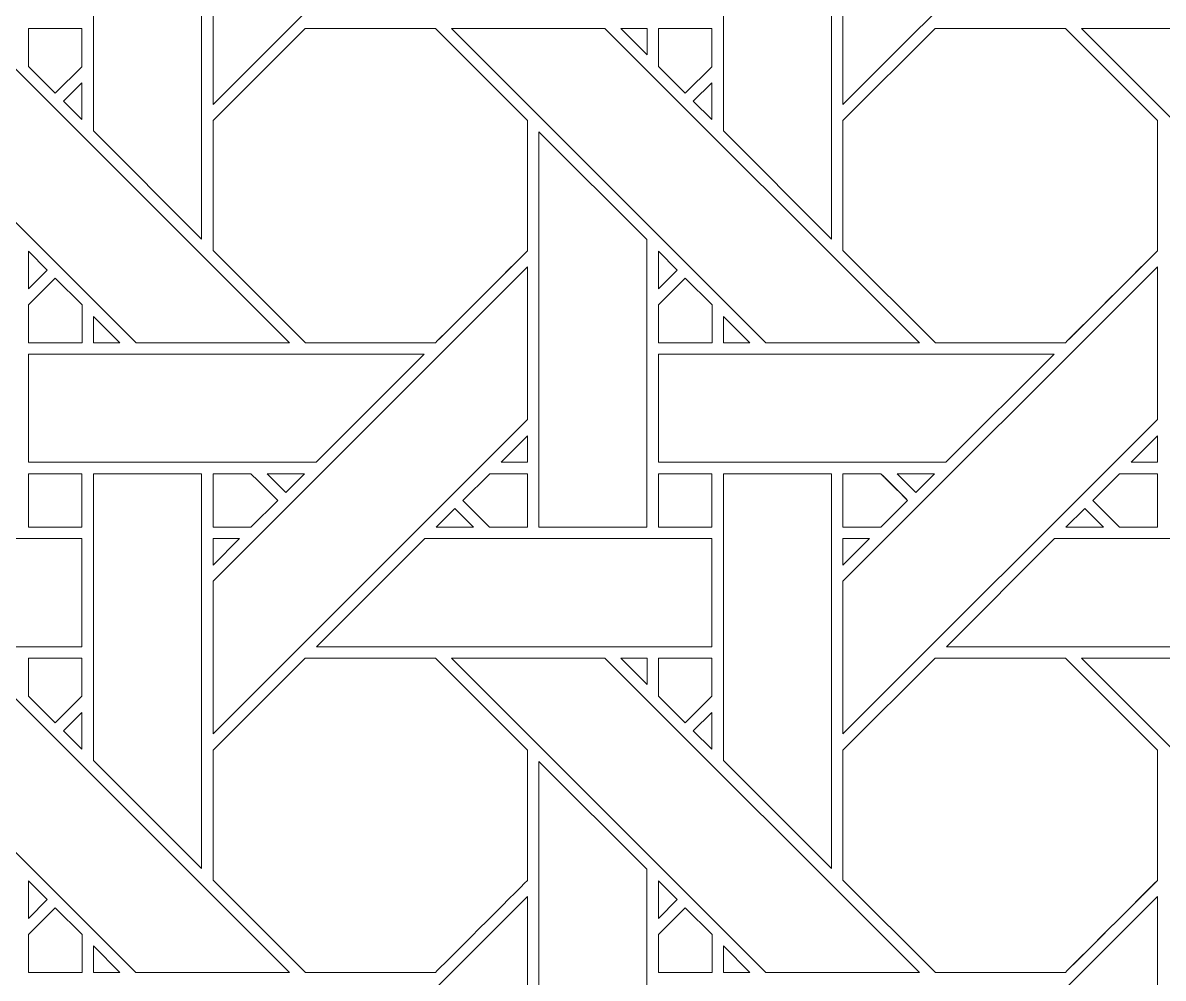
# Model space of a CAD drawing. Header units: inches. Extents: x 4.9 to 19.9, y 1.6 to 16.6.
# Drawn here: x 11.385 to 13.103, y 5.529 to 6.968 of the extents above; entities that cross this region are included whole.
import ezdxf

# ---------------------------------------------------------------- set-up
doc = ezdxf.new("R2010")
doc.units = ezdxf.units.IN
doc.header["$MEASUREMENT"] = 0
doc.layers.add('Design', color=7, linetype='Continuous', lineweight=0)

msp = doc.modelspace()

# ---------------------------------------------------------------- linework, layer by layer
at = {"layer": 'Design'}
for points, knots in [([(12.3829, 16.5948), (8.2407, 16.5948), (4.8829, 13.2369), (4.8829, 9.0948), (4.8829, 4.9526), (8.2407, 1.5948), (12.3829, 1.5948), (16.525, 1.5948), (19.8829, 4.9526), (19.8829, 9.0948), (19.8829, 13.2369), (16.525, 16.5948), (12.3829, 16.5948)], [0, 0, 0, 0, 1, 1, 1, 2, 2, 2, 3, 3, 3, 4, 4, 4, 4]), ([(12.3829, 15.6543), (8.7601, 15.6543), (5.8233, 12.7175), (5.8233, 9.0948), (5.8233, 5.472), (8.7601, 2.5353), (12.3829, 2.5353), (16.0056, 2.5353), (18.9424, 5.472), (18.9424, 9.0948), (18.9424, 12.7175), (16.0056, 15.6543), (12.3829, 15.6543)], [0, 0, 0, 0, 1, 1, 1, 2, 2, 2, 3, 3, 3, 4, 4, 4, 4]), ([(11.6717, 7.0756), (11.6717, 7.0756), (12.1453, 7.5492), (12.1453, 7.5492), (12.1453, 7.5492), (12.1453, 7.3192), (12.1453, 7.3192), (12.1453, 7.3192), (11.6717, 6.8455), (11.6717, 6.8455), (11.6717, 6.8455), (11.6717, 7.0756), (11.6717, 7.0756)], [0, 0, 0, 0, 1, 1, 1, 2, 2, 2, 3, 3, 3, 4, 4, 4, 4]), ([(12.6204, 7.0756), (12.6204, 7.0756), (13.0941, 7.5492), (13.0941, 7.5492), (13.0941, 7.5492), (13.0941, 7.3192), (13.0941, 7.3192), (13.0941, 7.3192), (12.6204, 6.8455), (12.6204, 6.8455), (12.6204, 6.8455), (12.6204, 7.0756), (12.6204, 7.0756)], [0, 0, 0, 0, 1, 1, 1, 2, 2, 2, 3, 3, 3, 4, 4, 4, 4]), ([(11.6545, 7.2377), (11.6545, 7.2377), (11.6545, 6.6426), (11.6545, 6.6426), (11.6545, 6.6426), (11.4916, 6.8055), (11.4916, 6.8055), (11.4916, 6.8055), (11.4916, 7.2377), (11.4916, 7.2377), (11.4916, 7.2377), (11.6545, 7.2377), (11.6545, 7.2377)], [0, 0, 0, 0, 1, 1, 1, 2, 2, 2, 3, 3, 3, 4, 4, 4, 4]), ([(12.6032, 7.2377), (12.6032, 7.2377), (12.6032, 6.6426), (12.6032, 6.6426), (12.6032, 6.6426), (12.4403, 6.8055), (12.4403, 6.8055), (12.4403, 6.8055), (12.4403, 7.2377), (12.4403, 7.2377), (12.4403, 7.2377), (12.6032, 7.2377), (12.6032, 7.2377)], [0, 0, 0, 0, 1, 1, 1, 2, 2, 2, 3, 3, 3, 4, 4, 4, 4]), ([(11.0821, 6.9599), (11.0821, 6.9599), (11.313, 6.9599), (11.313, 6.9599), (11.313, 6.9599), (11.7867, 6.4862), (11.7867, 6.4862), (11.7867, 6.4862), (11.5557, 6.4862), (11.5557, 6.4862), (11.5557, 6.4862), (11.0821, 6.9599), (11.0821, 6.9599)], [0, 0, 0, 0, 1, 1, 1, 2, 2, 2, 3, 3, 3, 4, 4, 4, 4]), ([(11.474, 6.9599), (11.474, 6.9599), (11.474, 6.9023), (11.474, 6.9023), (11.474, 6.9023), (11.4341, 6.8623), (11.4341, 6.8623), (11.4341, 6.8623), (11.3938, 6.9027), (11.3938, 6.9027), (11.3938, 6.9027), (11.3938, 6.9599), (11.3938, 6.9599), (11.3938, 6.9599), (11.474, 6.9599), (11.474, 6.9599)], [0, 0, 0, 0, 1, 1, 1, 2, 2, 2, 3, 3, 3, 4, 4, 4, 5, 5, 5, 5]), ([(11.4341, 6.8623), (11.4341, 6.8623), (11.3938, 6.9027), (11.3938, 6.9027), (11.3938, 6.9027), (11.3938, 6.9599), (11.3938, 6.9599), (11.3938, 6.9599), (11.474, 6.9599), (11.474, 6.9599), (11.474, 6.9599), (11.474, 6.9023), (11.474, 6.9023), (11.474, 6.9023), (11.4341, 6.8623), (11.4341, 6.8623)], [0, 0, 0, 0, 1, 1, 1, 2, 2, 2, 3, 3, 3, 4, 4, 4, 5, 5, 5, 5]), ([(11.8104, 6.9598), (11.8104, 6.9598), (12.0066, 6.9598), (12.0066, 6.9598), (12.0066, 6.9598), (12.1453, 6.8211), (12.1453, 6.8211), (12.1453, 6.8211), (12.1453, 6.6249), (12.1453, 6.6249), (12.1275, 6.607), (12.0156, 6.4952), (12.0066, 6.4862), (12.0066, 6.4862), (11.8109, 6.4862), (11.8109, 6.4862), (11.8109, 6.4862), (11.6717, 6.6255), (11.6717, 6.6255), (11.6717, 6.6255), (11.6717, 6.8211), (11.6717, 6.8211), (11.6717, 6.8211), (11.8104, 6.9598), (11.8104, 6.9598)], [0, 0, 0, 0, 1, 1, 1, 2, 2, 2, 3, 3, 3, 4, 4, 4, 5, 5, 5, 6, 6, 6, 7, 7, 7, 8, 8, 8, 8]), ([(11.6717, 6.6255), (11.6717, 6.6255), (11.6717, 6.8211), (11.6717, 6.8211), (11.6717, 6.8211), (11.8104, 6.9598), (11.8104, 6.9598), (11.8104, 6.9598), (12.0066, 6.9598), (12.0066, 6.9598), (12.0066, 6.9598), (12.1453, 6.8211), (12.1453, 6.8211), (12.1453, 6.8211), (12.1453, 6.6249), (12.1453, 6.6249), (12.1272, 6.6066), (12.0153, 6.4949), (12.0066, 6.4862), (12.0066, 6.4862), (11.8109, 6.4862), (11.8109, 6.4862), (11.8109, 6.4862), (11.6717, 6.6255), (11.6717, 6.6255)], [0, 0, 0, 0, 1, 1, 1, 2, 2, 2, 3, 3, 3, 4, 4, 4, 5, 5, 5, 6, 6, 6, 7, 7, 7, 8, 8, 8, 8]), ([(12.0308, 6.9599), (12.0308, 6.9599), (12.2618, 6.9599), (12.2618, 6.9599), (12.2618, 6.9599), (12.7354, 6.4862), (12.7354, 6.4862), (12.7354, 6.4862), (12.5044, 6.4862), (12.5044, 6.4862), (12.5044, 6.4862), (12.0308, 6.9599), (12.0308, 6.9599)], [0, 0, 0, 0, 1, 1, 1, 2, 2, 2, 3, 3, 3, 4, 4, 4, 4]), ([(12.3253, 6.9599), (12.3253, 6.9599), (12.3253, 6.92), (12.3253, 6.92), (12.3253, 6.92), (12.2859, 6.9599), (12.2859, 6.9599), (12.2859, 6.9599), (12.3253, 6.9599), (12.3253, 6.9599)], [0, 0, 0, 0, 1, 1, 1, 2, 2, 2, 3, 3, 3, 3]), ([(12.4228, 6.9599), (12.4228, 6.9599), (12.4228, 6.9023), (12.4228, 6.9023), (12.4228, 6.9023), (12.3828, 6.8623), (12.3828, 6.8623), (12.3828, 6.8623), (12.3425, 6.9027), (12.3425, 6.9027), (12.3425, 6.9027), (12.3425, 6.9599), (12.3425, 6.9599), (12.3425, 6.9599), (12.4228, 6.9599), (12.4228, 6.9599)], [0, 0, 0, 0, 1, 1, 1, 2, 2, 2, 3, 3, 3, 4, 4, 4, 5, 5, 5, 5]), ([(12.3828, 6.8623), (12.3828, 6.8623), (12.3425, 6.9027), (12.3425, 6.9027), (12.3425, 6.9027), (12.3425, 6.9599), (12.3425, 6.9599), (12.3425, 6.9599), (12.4228, 6.9599), (12.4228, 6.9599), (12.4228, 6.9599), (12.4228, 6.9023), (12.4228, 6.9023), (12.4228, 6.9023), (12.3828, 6.8623), (12.3828, 6.8623)], [0, 0, 0, 0, 1, 1, 1, 2, 2, 2, 3, 3, 3, 4, 4, 4, 5, 5, 5, 5]), ([(12.7591, 6.9598), (12.7591, 6.9598), (12.9553, 6.9598), (12.9553, 6.9598), (12.9553, 6.9598), (13.0941, 6.8211), (13.0941, 6.8211), (13.0941, 6.8211), (13.0941, 6.6249), (13.0941, 6.6249), (13.0763, 6.607), (12.9643, 6.4952), (12.9553, 6.4862), (12.9553, 6.4862), (12.7596, 6.4862), (12.7596, 6.4862), (12.7596, 6.4862), (12.6204, 6.6255), (12.6204, 6.6255), (12.6204, 6.6255), (12.6204, 6.8211), (12.6204, 6.8211), (12.6204, 6.8211), (12.7591, 6.9598), (12.7591, 6.9598)], [0, 0, 0, 0, 1, 1, 1, 2, 2, 2, 3, 3, 3, 4, 4, 4, 5, 5, 5, 6, 6, 6, 7, 7, 7, 8, 8, 8, 8]), ([(12.6204, 6.6255), (12.6204, 6.6255), (12.6204, 6.8211), (12.6204, 6.8211), (12.6204, 6.8211), (12.7591, 6.9598), (12.7591, 6.9598), (12.7591, 6.9598), (12.9553, 6.9598), (12.9553, 6.9598), (12.9553, 6.9598), (13.0941, 6.8211), (13.0941, 6.8211), (13.0941, 6.8211), (13.0941, 6.6249), (13.0941, 6.6249), (13.0756, 6.6063), (12.9638, 6.4947), (12.9553, 6.4862), (12.9553, 6.4862), (12.7596, 6.4862), (12.7596, 6.4862), (12.7596, 6.4862), (12.6204, 6.6255), (12.6204, 6.6255)], [0, 0, 0, 0, 1, 1, 1, 2, 2, 2, 3, 3, 3, 4, 4, 4, 5, 5, 5, 6, 6, 6, 7, 7, 7, 8, 8, 8, 8]), ([(12.9795, 6.9599), (12.9795, 6.9599), (13.2105, 6.9599), (13.2105, 6.9599), (13.2105, 6.9599), (13.6841, 6.4862), (13.6841, 6.4862), (13.6841, 6.4862), (13.4531, 6.4862), (13.4531, 6.4862), (13.4531, 6.4862), (12.9795, 6.9599), (12.9795, 6.9599)], [0, 0, 0, 0, 1, 1, 1, 2, 2, 2, 3, 3, 3, 4, 4, 4, 4]), ([(11.4741, 6.878), (11.4741, 6.878), (11.4741, 6.8229), (11.4741, 6.8229), (11.4741, 6.8229), (11.4463, 6.8503), (11.4463, 6.8503), (11.4463, 6.8503), (11.4741, 6.878), (11.4741, 6.878)], [0, 0, 0, 0, 1, 1, 1, 2, 2, 2, 3, 3, 3, 3]), ([(12.4228, 6.878), (12.4228, 6.878), (12.4228, 6.8229), (12.4228, 6.8229), (12.4228, 6.8229), (12.395, 6.8503), (12.395, 6.8503), (12.395, 6.8503), (12.4228, 6.878), (12.4228, 6.878)], [0, 0, 0, 0, 1, 1, 1, 2, 2, 2, 3, 3, 3, 3]), ([(12.3252, 6.6419), (12.3252, 6.6419), (12.3252, 6.2082), (12.3252, 6.2082), (12.3252, 6.2082), (12.1625, 6.2082), (12.1625, 6.2082), (12.1625, 6.2082), (12.1625, 6.8041), (12.1625, 6.8041), (12.1625, 6.8041), (12.3252, 6.6419), (12.3252, 6.6419)], [0, 0, 0, 0, 1, 1, 1, 2, 2, 2, 3, 3, 3, 4, 4, 4, 4]), ([(11.3938, 6.5677), (11.3938, 6.5677), (11.3938, 6.6244), (11.3938, 6.6244), (11.3938, 6.6244), (11.422, 6.5958), (11.422, 6.5958), (11.422, 6.5958), (11.3938, 6.5677), (11.3938, 6.5677)], [0, 0, 0, 0, 1, 1, 1, 2, 2, 2, 3, 3, 3, 3]), ([(12.3425, 6.5677), (12.3425, 6.5677), (12.3425, 6.6244), (12.3425, 6.6244), (12.3425, 6.6244), (12.3707, 6.5958), (12.3707, 6.5958), (12.3707, 6.5958), (12.3425, 6.5677), (12.3425, 6.5677)], [0, 0, 0, 0, 1, 1, 1, 2, 2, 2, 3, 3, 3, 3]), ([(11.6717, 6.1269), (11.6717, 6.1269), (12.1453, 6.6005), (12.1453, 6.6005), (12.1453, 6.6005), (12.1453, 6.3705), (12.1453, 6.3705), (12.1453, 6.3705), (11.6717, 5.8968), (11.6717, 5.8968), (11.6717, 5.8968), (11.6717, 6.1269), (11.6717, 6.1269)], [0, 0, 0, 0, 1, 1, 1, 2, 2, 2, 3, 3, 3, 4, 4, 4, 4]), ([(12.6204, 5.8968), (12.6204, 5.8968), (12.6204, 6.1269), (12.6204, 6.1269), (12.6204, 6.1269), (13.0941, 6.6005), (13.0941, 6.6005), (13.0941, 6.6005), (13.0941, 6.3705), (13.0941, 6.3705), (13.0941, 6.3705), (12.6204, 5.8968), (12.6204, 5.8968)], [0, 0, 0, 0, 1, 1, 1, 2, 2, 2, 3, 3, 3, 4, 4, 4, 4]), ([(11.3938, 6.486), (11.3938, 6.486), (11.3938, 6.5433), (11.3938, 6.5433), (11.3938, 6.5433), (11.4341, 6.5836), (11.4341, 6.5836), (11.4341, 6.5836), (11.4745, 6.5433), (11.4745, 6.5433), (11.4745, 6.5433), (11.4745, 6.486), (11.4745, 6.486), (11.4745, 6.486), (11.3938, 6.486), (11.3938, 6.486)], [0, 0, 0, 0, 1, 1, 1, 2, 2, 2, 3, 3, 3, 4, 4, 4, 5, 5, 5, 5]), ([(11.3938, 6.486), (11.3938, 6.486), (11.3938, 6.5433), (11.3938, 6.5433), (11.3938, 6.5433), (11.4341, 6.5836), (11.4341, 6.5836), (11.4341, 6.5836), (11.4745, 6.5433), (11.4745, 6.5433), (11.4745, 6.5433), (11.4745, 6.486), (11.4745, 6.486), (11.4745, 6.486), (11.3938, 6.486), (11.3938, 6.486)], [0, 0, 0, 0, 1, 1, 1, 2, 2, 2, 3, 3, 3, 4, 4, 4, 5, 5, 5, 5]), ([(12.3425, 6.486), (12.3425, 6.486), (12.3425, 6.5433), (12.3425, 6.5433), (12.3425, 6.5433), (12.3829, 6.5836), (12.3829, 6.5836), (12.3829, 6.5836), (12.4232, 6.5433), (12.4232, 6.5433), (12.4232, 6.5433), (12.4232, 6.486), (12.4232, 6.486), (12.4232, 6.486), (12.3425, 6.486), (12.3425, 6.486)], [0, 0, 0, 0, 1, 1, 1, 2, 2, 2, 3, 3, 3, 4, 4, 4, 5, 5, 5, 5]), ([(12.3829, 6.5836), (12.3829, 6.5836), (12.4232, 6.5433), (12.4232, 6.5433), (12.4232, 6.5433), (12.4232, 6.486), (12.4232, 6.486), (12.4232, 6.486), (12.3425, 6.486), (12.3425, 6.486), (12.3425, 6.486), (12.3425, 6.5433), (12.3425, 6.5433), (12.3425, 6.5433), (12.3829, 6.5836), (12.3829, 6.5836)], [0, 0, 0, 0, 1, 1, 1, 2, 2, 2, 3, 3, 3, 4, 4, 4, 5, 5, 5, 5]), ([(11.5314, 6.4862), (11.5314, 6.4862), (11.4917, 6.4862), (11.4917, 6.4862), (11.4917, 6.4862), (11.4917, 6.526), (11.4917, 6.526), (11.4917, 6.526), (11.5314, 6.4862), (11.5314, 6.4862)], [0, 0, 0, 0, 1, 1, 1, 2, 2, 2, 3, 3, 3, 3]), ([(12.4802, 6.4862), (12.4802, 6.4862), (12.4405, 6.4862), (12.4405, 6.4862), (12.4405, 6.4862), (12.4405, 6.526), (12.4405, 6.526), (12.4405, 6.526), (12.4802, 6.4862), (12.4802, 6.4862)], [0, 0, 0, 0, 1, 1, 1, 2, 2, 2, 3, 3, 3, 3]), ([(11.3938, 6.3063), (11.3938, 6.3063), (11.3938, 6.469), (11.3938, 6.469), (11.3938, 6.469), (11.9895, 6.469), (11.9895, 6.469), (11.9895, 6.469), (11.8268, 6.3063), (11.8268, 6.3063), (11.8268, 6.3063), (11.3938, 6.3063), (11.3938, 6.3063)], [0, 0, 0, 0, 1, 1, 1, 2, 2, 2, 3, 3, 3, 4, 4, 4, 4]), ([(12.3425, 6.3063), (12.3425, 6.3063), (12.3425, 6.469), (12.3425, 6.469), (12.3425, 6.469), (12.9382, 6.469), (12.9382, 6.469), (12.9382, 6.469), (12.7755, 6.3063), (12.7755, 6.3063), (12.7755, 6.3063), (12.3425, 6.3063), (12.3425, 6.3063)], [0, 0, 0, 0, 1, 1, 1, 2, 2, 2, 3, 3, 3, 4, 4, 4, 4]), ([(12.1056, 6.3063), (12.1056, 6.3063), (12.1453, 6.3461), (12.1453, 6.3461), (12.1453, 6.3461), (12.1453, 6.3063), (12.1453, 6.3063), (12.1453, 6.3063), (12.1056, 6.3063), (12.1056, 6.3063)], [0, 0, 0, 0, 1, 1, 1, 2, 2, 2, 3, 3, 3, 3]), ([(13.0543, 6.3063), (13.0543, 6.3063), (13.0941, 6.3461), (13.0941, 6.3461), (13.0941, 6.3461), (13.0941, 6.3063), (13.0941, 6.3063), (13.0941, 6.3063), (13.0543, 6.3063), (13.0543, 6.3063)], [0, 0, 0, 0, 1, 1, 1, 2, 2, 2, 3, 3, 3, 3]), ([(11.3938, 6.2082), (11.3938, 6.2082), (11.3938, 6.289), (11.3938, 6.289), (11.3938, 6.289), (11.474, 6.289), (11.474, 6.289), (11.474, 6.289), (11.474, 6.2082), (11.474, 6.2082), (11.474, 6.2082), (11.3938, 6.2082), (11.3938, 6.2082)], [0, 0, 0, 0, 1, 1, 1, 2, 2, 2, 3, 3, 3, 4, 4, 4, 4]), ([(11.3938, 6.289), (11.3938, 6.289), (11.474, 6.289), (11.474, 6.289), (11.474, 6.289), (11.474, 6.2082), (11.474, 6.2082), (11.474, 6.2082), (11.3938, 6.2082), (11.3938, 6.2082), (11.3938, 6.2082), (11.3938, 6.289), (11.3938, 6.289)], [0, 0, 0, 0, 1, 1, 1, 2, 2, 2, 3, 3, 3, 4, 4, 4, 4]), ([(11.6545, 6.289), (11.6545, 6.289), (11.6545, 5.6939), (11.6545, 5.6939), (11.6545, 5.6939), (11.4916, 5.8568), (11.4916, 5.8568), (11.4916, 5.8568), (11.4916, 6.289), (11.4916, 6.289), (11.4916, 6.289), (11.6545, 6.289), (11.6545, 6.289)], [0, 0, 0, 0, 1, 1, 1, 2, 2, 2, 3, 3, 3, 4, 4, 4, 4]), ([(11.7287, 6.289), (11.7339, 6.2839), (11.7646, 6.2531), (11.7691, 6.2486), (11.7691, 6.2486), (11.7286, 6.2082), (11.7286, 6.2082), (11.7286, 6.2082), (11.6717, 6.2082), (11.6717, 6.2082), (11.6717, 6.2082), (11.6717, 6.289), (11.6717, 6.289), (11.6717, 6.289), (11.7287, 6.289), (11.7287, 6.289)], [0, 0, 0, 0, 1, 1, 1, 2, 2, 2, 3, 3, 3, 4, 4, 4, 5, 5, 5, 5]), ([(11.7691, 6.2486), (11.7691, 6.2486), (11.7286, 6.2082), (11.7286, 6.2082), (11.7286, 6.2082), (11.6717, 6.2082), (11.6717, 6.2082), (11.6717, 6.2082), (11.6717, 6.289), (11.6717, 6.289), (11.6717, 6.289), (11.7287, 6.289), (11.7287, 6.289), (11.734, 6.2838), (11.7647, 6.253), (11.7691, 6.2486)], [0, 0, 0, 0, 1, 1, 1, 2, 2, 2, 3, 3, 3, 4, 4, 4, 5, 5, 5, 5]), ([(11.7531, 6.289), (11.7531, 6.289), (11.8096, 6.289), (11.8096, 6.289), (11.8096, 6.289), (11.7813, 6.2608), (11.7813, 6.2608), (11.7813, 6.2608), (11.7531, 6.289), (11.7531, 6.289)], [0, 0, 0, 0, 1, 1, 1, 2, 2, 2, 3, 3, 3, 3]), ([(12.0882, 6.2082), (12.0882, 6.2082), (12.0479, 6.2486), (12.0479, 6.2486), (12.0479, 6.2486), (12.0883, 6.289), (12.0883, 6.289), (12.0883, 6.289), (12.1453, 6.289), (12.1453, 6.289), (12.1453, 6.289), (12.1453, 6.2082), (12.1453, 6.2082), (12.1453, 6.2082), (12.0882, 6.2082), (12.0882, 6.2082)], [0, 0, 0, 0, 1, 1, 1, 2, 2, 2, 3, 3, 3, 4, 4, 4, 5, 5, 5, 5]), ([(12.0479, 6.2486), (12.0479, 6.2486), (12.0883, 6.289), (12.0883, 6.289), (12.0883, 6.289), (12.1453, 6.289), (12.1453, 6.289), (12.1453, 6.289), (12.1453, 6.2082), (12.1453, 6.2082), (12.1453, 6.2082), (12.0882, 6.2082), (12.0882, 6.2082), (12.0882, 6.2082), (12.0479, 6.2486), (12.0479, 6.2486)], [0, 0, 0, 0, 1, 1, 1, 2, 2, 2, 3, 3, 3, 4, 4, 4, 5, 5, 5, 5]), ([(12.3425, 6.289), (12.3425, 6.289), (12.4228, 6.289), (12.4228, 6.289), (12.4228, 6.289), (12.4228, 6.2082), (12.4228, 6.2082), (12.4228, 6.2082), (12.3425, 6.2082), (12.3425, 6.2082), (12.3425, 6.2082), (12.3425, 6.289), (12.3425, 6.289)], [0, 0, 0, 0, 1, 1, 1, 2, 2, 2, 3, 3, 3, 4, 4, 4, 4]), ([(12.4228, 6.289), (12.4228, 6.289), (12.4228, 6.2082), (12.4228, 6.2082), (12.4228, 6.2082), (12.3425, 6.2082), (12.3425, 6.2082), (12.3425, 6.2082), (12.3425, 6.289), (12.3425, 6.289), (12.3425, 6.289), (12.4228, 6.289), (12.4228, 6.289)], [0, 0, 0, 0, 1, 1, 1, 2, 2, 2, 3, 3, 3, 4, 4, 4, 4]), ([(12.6032, 6.289), (12.6032, 6.289), (12.6032, 5.6939), (12.6032, 5.6939), (12.6032, 5.6939), (12.4403, 5.8568), (12.4403, 5.8568), (12.4403, 5.8568), (12.4403, 6.289), (12.4403, 6.289), (12.4403, 6.289), (12.6032, 6.289), (12.6032, 6.289)], [0, 0, 0, 0, 1, 1, 1, 2, 2, 2, 3, 3, 3, 4, 4, 4, 4]), ([(12.6775, 6.289), (12.6826, 6.2839), (12.7134, 6.2531), (12.7178, 6.2486), (12.7178, 6.2486), (12.6774, 6.2082), (12.6774, 6.2082), (12.6774, 6.2082), (12.6204, 6.2082), (12.6204, 6.2082), (12.6204, 6.2082), (12.6204, 6.289), (12.6204, 6.289), (12.6204, 6.289), (12.6775, 6.289), (12.6775, 6.289)], [0, 0, 0, 0, 1, 1, 1, 2, 2, 2, 3, 3, 3, 4, 4, 4, 5, 5, 5, 5]), ([(12.7178, 6.2486), (12.7178, 6.2486), (12.6774, 6.2082), (12.6774, 6.2082), (12.6774, 6.2082), (12.6204, 6.2082), (12.6204, 6.2082), (12.6204, 6.2082), (12.6204, 6.289), (12.6204, 6.289), (12.6204, 6.289), (12.6775, 6.289), (12.6775, 6.289), (12.6829, 6.2836), (12.7178, 6.2486), (12.7178, 6.2486)], [0, 0, 0, 0, 1, 1, 1, 2, 2, 2, 3, 3, 3, 4, 4, 4, 5, 5, 5, 5]), ([(12.7018, 6.289), (12.7018, 6.289), (12.7583, 6.289), (12.7583, 6.289), (12.7583, 6.289), (12.73, 6.2608), (12.73, 6.2608), (12.73, 6.2608), (12.7018, 6.289), (12.7018, 6.289)], [0, 0, 0, 0, 1, 1, 1, 2, 2, 2, 3, 3, 3, 3]), ([(13.037, 6.2082), (13.037, 6.2082), (12.9966, 6.2486), (12.9966, 6.2486), (12.9966, 6.2486), (13.037, 6.289), (13.037, 6.289), (13.037, 6.289), (13.0941, 6.289), (13.0941, 6.289), (13.0941, 6.289), (13.0941, 6.2082), (13.0941, 6.2082), (13.0941, 6.2082), (13.037, 6.2082), (13.037, 6.2082)], [0, 0, 0, 0, 1, 1, 1, 2, 2, 2, 3, 3, 3, 4, 4, 4, 5, 5, 5, 5]), ([(12.9966, 6.2486), (12.9966, 6.2486), (13.037, 6.289), (13.037, 6.289), (13.037, 6.289), (13.0941, 6.289), (13.0941, 6.289), (13.0941, 6.289), (13.0941, 6.2082), (13.0941, 6.2082), (13.0941, 6.2082), (13.037, 6.2082), (13.037, 6.2082), (13.037, 6.2082), (12.9966, 6.2486), (12.9966, 6.2486)], [0, 0, 0, 0, 1, 1, 1, 2, 2, 2, 3, 3, 3, 4, 4, 4, 5, 5, 5, 5]), ([(12.064, 6.2082), (12.064, 6.2082), (12.0075, 6.2082), (12.0075, 6.2082), (12.0075, 6.2082), (12.0358, 6.2365), (12.0358, 6.2365), (12.0358, 6.2365), (12.064, 6.2082), (12.064, 6.2082)], [0, 0, 0, 0, 1, 1, 1, 2, 2, 2, 3, 3, 3, 3]), ([(13.0127, 6.2082), (13.0127, 6.2082), (12.9562, 6.2082), (12.9562, 6.2082), (12.9562, 6.2082), (12.9845, 6.2365), (12.9845, 6.2365), (12.9845, 6.2365), (13.0127, 6.2082), (13.0127, 6.2082)], [0, 0, 0, 0, 1, 1, 1, 2, 2, 2, 3, 3, 3, 3]), ([(10.8788, 6.0283), (10.8788, 6.0283), (11.0416, 6.1911), (11.0416, 6.1911), (11.0416, 6.1911), (11.4741, 6.1911), (11.4741, 6.1911), (11.4741, 6.1911), (11.4741, 6.0283), (11.4741, 6.0283), (11.4741, 6.0283), (10.8788, 6.0283), (10.8788, 6.0283)], [0, 0, 0, 0, 1, 1, 1, 2, 2, 2, 3, 3, 3, 4, 4, 4, 4]), ([(11.7115, 6.1911), (11.7115, 6.1911), (11.6717, 6.1513), (11.6717, 6.1513), (11.6717, 6.1513), (11.6717, 6.1911), (11.6717, 6.1911), (11.6717, 6.1911), (11.7115, 6.1911), (11.7115, 6.1911)], [0, 0, 0, 0, 1, 1, 1, 2, 2, 2, 3, 3, 3, 3]), ([(11.8275, 6.0283), (11.8275, 6.0283), (11.9904, 6.1911), (11.9904, 6.1911), (11.9904, 6.1911), (12.4228, 6.1911), (12.4228, 6.1911), (12.4228, 6.1911), (12.4228, 6.0283), (12.4228, 6.0283), (12.4228, 6.0283), (11.8275, 6.0283), (11.8275, 6.0283)], [0, 0, 0, 0, 1, 1, 1, 2, 2, 2, 3, 3, 3, 4, 4, 4, 4]), ([(12.6602, 6.1911), (12.6602, 6.1911), (12.6204, 6.1513), (12.6204, 6.1513), (12.6204, 6.1513), (12.6204, 6.1911), (12.6204, 6.1911), (12.6204, 6.1911), (12.6602, 6.1911), (12.6602, 6.1911)], [0, 0, 0, 0, 1, 1, 1, 2, 2, 2, 3, 3, 3, 3]), ([(12.7762, 6.0283), (12.7762, 6.0283), (12.9391, 6.1911), (12.9391, 6.1911), (12.9391, 6.1911), (13.3715, 6.1911), (13.3715, 6.1911), (13.3715, 6.1911), (13.3715, 6.0283), (13.3715, 6.0283), (13.3715, 6.0283), (12.7762, 6.0283), (12.7762, 6.0283)], [0, 0, 0, 0, 1, 1, 1, 2, 2, 2, 3, 3, 3, 4, 4, 4, 4]), ([(11.0821, 6.0112), (11.0821, 6.0112), (11.313, 6.0112), (11.313, 6.0112), (11.313, 6.0112), (11.7867, 5.5375), (11.7867, 5.5375), (11.7867, 5.5375), (11.5556, 5.5375), (11.5556, 5.5375), (11.5556, 5.5375), (11.0821, 6.0112), (11.0821, 6.0112)], [0, 0, 0, 0, 1, 1, 1, 2, 2, 2, 3, 3, 3, 4, 4, 4, 4]), ([(11.474, 6.0111), (11.474, 6.0111), (11.474, 5.9535), (11.474, 5.9535), (11.474, 5.9535), (11.4341, 5.9136), (11.4341, 5.9136), (11.4341, 5.9136), (11.3938, 5.9539), (11.3938, 5.9539), (11.3938, 5.9539), (11.3938, 6.0111), (11.3938, 6.0111), (11.3938, 6.0111), (11.474, 6.0111), (11.474, 6.0111)], [0, 0, 0, 0, 1, 1, 1, 2, 2, 2, 3, 3, 3, 4, 4, 4, 5, 5, 5, 5]), ([(11.4341, 5.9136), (11.4341, 5.9136), (11.3938, 5.9539), (11.3938, 5.9539), (11.3938, 5.9539), (11.3938, 6.0111), (11.3938, 6.0111), (11.3938, 6.0111), (11.474, 6.0111), (11.474, 6.0111), (11.474, 6.0111), (11.474, 5.9535), (11.474, 5.9535), (11.474, 5.9535), (11.4341, 5.9136), (11.4341, 5.9136)], [0, 0, 0, 0, 1, 1, 1, 2, 2, 2, 3, 3, 3, 4, 4, 4, 5, 5, 5, 5]), ([(11.8104, 6.0111), (11.8104, 6.0111), (12.0066, 6.0111), (12.0066, 6.0111), (12.0066, 6.0111), (12.1453, 5.8724), (12.1453, 5.8724), (12.1453, 5.8724), (12.1453, 5.6762), (12.1453, 5.6762), (12.1275, 5.6582), (12.0156, 5.5465), (12.0066, 5.5375), (12.0066, 5.5375), (11.8109, 5.5375), (11.8109, 5.5375), (11.8109, 5.5375), (11.6717, 5.6767), (11.6717, 5.6767), (11.6717, 5.6767), (11.6717, 5.8724), (11.6717, 5.8724), (11.6717, 5.8724), (11.8104, 6.0111), (11.8104, 6.0111)], [0, 0, 0, 0, 1, 1, 1, 2, 2, 2, 3, 3, 3, 4, 4, 4, 5, 5, 5, 6, 6, 6, 7, 7, 7, 8, 8, 8, 8]), ([(11.6717, 5.8724), (11.6717, 5.8724), (11.8104, 6.0111), (11.8104, 6.0111), (11.8104, 6.0111), (12.0066, 6.0111), (12.0066, 6.0111), (12.0066, 6.0111), (12.1453, 5.8724), (12.1453, 5.8724), (12.1453, 5.8724), (12.1453, 5.6762), (12.1453, 5.6762), (12.1275, 5.6582), (12.0156, 5.5465), (12.0066, 5.5375), (12.0066, 5.5375), (11.8109, 5.5375), (11.8109, 5.5375), (11.8109, 5.5375), (11.6717, 5.6767), (11.6717, 5.6767), (11.6717, 5.6767), (11.6717, 5.8724), (11.6717, 5.8724)], [0, 0, 0, 0, 1, 1, 1, 2, 2, 2, 3, 3, 3, 4, 4, 4, 5, 5, 5, 6, 6, 6, 7, 7, 7, 8, 8, 8, 8]), ([(12.0308, 6.0112), (12.0308, 6.0112), (12.2618, 6.0112), (12.2618, 6.0112), (12.2618, 6.0112), (12.7354, 5.5375), (12.7354, 5.5375), (12.7354, 5.5375), (12.5044, 5.5375), (12.5044, 5.5375), (12.5044, 5.5375), (12.0308, 6.0112), (12.0308, 6.0112)], [0, 0, 0, 0, 1, 1, 1, 2, 2, 2, 3, 3, 3, 4, 4, 4, 4]), ([(12.3253, 6.0111), (12.3253, 6.0111), (12.3253, 5.9713), (12.3253, 5.9713), (12.3253, 5.9713), (12.2859, 6.0111), (12.2859, 6.0111), (12.2859, 6.0111), (12.3253, 6.0111), (12.3253, 6.0111)], [0, 0, 0, 0, 1, 1, 1, 2, 2, 2, 3, 3, 3, 3]), ([(12.4228, 6.0111), (12.4228, 6.0111), (12.4228, 5.9535), (12.4228, 5.9535), (12.4228, 5.9535), (12.3828, 5.9136), (12.3828, 5.9136), (12.3828, 5.9136), (12.3425, 5.9539), (12.3425, 5.9539), (12.3425, 5.9539), (12.3425, 6.0111), (12.3425, 6.0111), (12.3425, 6.0111), (12.4228, 6.0111), (12.4228, 6.0111)], [0, 0, 0, 0, 1, 1, 1, 2, 2, 2, 3, 3, 3, 4, 4, 4, 5, 5, 5, 5]), ([(12.3828, 5.9136), (12.3828, 5.9136), (12.3425, 5.9539), (12.3425, 5.9539), (12.3425, 5.9539), (12.3425, 6.0111), (12.3425, 6.0111), (12.3425, 6.0111), (12.4228, 6.0111), (12.4228, 6.0111), (12.4228, 6.0111), (12.4228, 5.9535), (12.4228, 5.9535), (12.4228, 5.9535), (12.3828, 5.9136), (12.3828, 5.9136)], [0, 0, 0, 0, 1, 1, 1, 2, 2, 2, 3, 3, 3, 4, 4, 4, 5, 5, 5, 5]), ([(12.7591, 6.0111), (12.7591, 6.0111), (12.9553, 6.0111), (12.9553, 6.0111), (12.9553, 6.0111), (13.0941, 5.8724), (13.0941, 5.8724), (13.0941, 5.8724), (13.0941, 5.6762), (13.0941, 5.6762), (13.0763, 5.6582), (12.9643, 5.5465), (12.9553, 5.5375), (12.9553, 5.5375), (12.7596, 5.5375), (12.7596, 5.5375), (12.7596, 5.5375), (12.6204, 5.6767), (12.6204, 5.6767), (12.6204, 5.6767), (12.6204, 5.8724), (12.6204, 5.8724), (12.6204, 5.8724), (12.7591, 6.0111), (12.7591, 6.0111)], [0, 0, 0, 0, 1, 1, 1, 2, 2, 2, 3, 3, 3, 4, 4, 4, 5, 5, 5, 6, 6, 6, 7, 7, 7, 8, 8, 8, 8]), ([(12.6204, 5.8724), (12.6204, 5.8724), (12.7591, 6.0111), (12.7591, 6.0111), (12.7591, 6.0111), (12.9553, 6.0111), (12.9553, 6.0111), (12.9553, 6.0111), (13.0941, 5.8724), (13.0941, 5.8724), (13.0941, 5.8724), (13.0941, 5.6762), (13.0941, 5.6762), (13.0756, 5.6576), (12.9638, 5.546), (12.9553, 5.5375), (12.9553, 5.5375), (12.7596, 5.5375), (12.7596, 5.5375), (12.7596, 5.5375), (12.6204, 5.6767), (12.6204, 5.6767), (12.6204, 5.6767), (12.6204, 5.8724), (12.6204, 5.8724)], [0, 0, 0, 0, 1, 1, 1, 2, 2, 2, 3, 3, 3, 4, 4, 4, 5, 5, 5, 6, 6, 6, 7, 7, 7, 8, 8, 8, 8]), ([(12.9795, 6.0112), (12.9795, 6.0112), (13.2105, 6.0112), (13.2105, 6.0112), (13.2105, 6.0112), (13.6841, 5.5375), (13.6841, 5.5375), (13.6841, 5.5375), (13.4531, 5.5375), (13.4531, 5.5375), (13.4531, 5.5375), (12.9795, 6.0112), (12.9795, 6.0112)], [0, 0, 0, 0, 1, 1, 1, 2, 2, 2, 3, 3, 3, 4, 4, 4, 4]), ([(11.4741, 5.9293), (11.4741, 5.9293), (11.4741, 5.8741), (11.4741, 5.8741), (11.4741, 5.8741), (11.4463, 5.9015), (11.4463, 5.9015), (11.4463, 5.9015), (11.4741, 5.9293), (11.4741, 5.9293)], [0, 0, 0, 0, 1, 1, 1, 2, 2, 2, 3, 3, 3, 3]), ([(12.4228, 5.9293), (12.4228, 5.9293), (12.4228, 5.8741), (12.4228, 5.8741), (12.4228, 5.8741), (12.395, 5.9015), (12.395, 5.9015), (12.395, 5.9015), (12.4228, 5.9293), (12.4228, 5.9293)], [0, 0, 0, 0, 1, 1, 1, 2, 2, 2, 3, 3, 3, 3]), ([(12.3252, 5.6932), (12.3252, 5.6932), (12.3252, 5.2595), (12.3252, 5.2595), (12.3252, 5.2595), (12.1625, 5.2595), (12.1625, 5.2595), (12.1625, 5.2595), (12.1625, 5.8553), (12.1625, 5.8553), (12.1625, 5.8553), (12.3252, 5.6932), (12.3252, 5.6932)], [0, 0, 0, 0, 1, 1, 1, 2, 2, 2, 3, 3, 3, 4, 4, 4, 4]), ([(11.422, 5.6471), (11.422, 5.6471), (11.3938, 5.6189), (11.3938, 5.6189), (11.3938, 5.6189), (11.3938, 5.6757), (11.3938, 5.6757), (11.3938, 5.6757), (11.422, 5.6471), (11.422, 5.6471)], [0, 0, 0, 0, 1, 1, 1, 2, 2, 2, 3, 3, 3, 3]), ([(12.3425, 5.6189), (12.3425, 5.6189), (12.3425, 5.6757), (12.3425, 5.6757), (12.3425, 5.6757), (12.3707, 5.6471), (12.3707, 5.6471), (12.3707, 5.6471), (12.3425, 5.6189), (12.3425, 5.6189)], [0, 0, 0, 0, 1, 1, 1, 2, 2, 2, 3, 3, 3, 3]), ([(11.6717, 5.1782), (11.6717, 5.1782), (12.1453, 5.6518), (12.1453, 5.6518), (12.1453, 5.6518), (12.1453, 5.4217), (12.1453, 5.4217), (12.1453, 5.4217), (11.6717, 4.9481), (11.6717, 4.9481), (11.6717, 4.9481), (11.6717, 5.1782), (11.6717, 5.1782)], [0, 0, 0, 0, 1, 1, 1, 2, 2, 2, 3, 3, 3, 4, 4, 4, 4]), ([(12.6204, 4.9481), (12.6204, 4.9481), (12.6204, 5.1782), (12.6204, 5.1782), (12.6204, 5.1782), (13.0941, 5.6518), (13.0941, 5.6518), (13.0941, 5.6518), (13.0941, 5.4217), (13.0941, 5.4217), (13.0941, 5.4217), (12.6204, 4.9481), (12.6204, 4.9481)], [0, 0, 0, 0, 1, 1, 1, 2, 2, 2, 3, 3, 3, 4, 4, 4, 4]), ([(11.3938, 5.5372), (11.3938, 5.5372), (11.3938, 5.5945), (11.3938, 5.5945), (11.3938, 5.5945), (11.4341, 5.6349), (11.4341, 5.6349), (11.4341, 5.6349), (11.4745, 5.5945), (11.4745, 5.5945), (11.4745, 5.5945), (11.4745, 5.5372), (11.4745, 5.5372), (11.4745, 5.5372), (11.3938, 5.5372), (11.3938, 5.5372)], [0, 0, 0, 0, 1, 1, 1, 2, 2, 2, 3, 3, 3, 4, 4, 4, 5, 5, 5, 5]), ([(11.3938, 5.5945), (11.3938, 5.5945), (11.4341, 5.6349), (11.4341, 5.6349), (11.4341, 5.6349), (11.4745, 5.5945), (11.4745, 5.5945), (11.4745, 5.5945), (11.4745, 5.5372), (11.4745, 5.5372), (11.4745, 5.5372), (11.3938, 5.5372), (11.3938, 5.5372), (11.3938, 5.5372), (11.3938, 5.5945), (11.3938, 5.5945)], [0, 0, 0, 0, 1, 1, 1, 2, 2, 2, 3, 3, 3, 4, 4, 4, 5, 5, 5, 5]), ([(12.3425, 5.5372), (12.3425, 5.5372), (12.3425, 5.5945), (12.3425, 5.5945), (12.3425, 5.5945), (12.3829, 5.6349), (12.3829, 5.6349), (12.3829, 5.6349), (12.4232, 5.5945), (12.4232, 5.5945), (12.4232, 5.5945), (12.4232, 5.5372), (12.4232, 5.5372), (12.4232, 5.5372), (12.3425, 5.5372), (12.3425, 5.5372)], [0, 0, 0, 0, 1, 1, 1, 2, 2, 2, 3, 3, 3, 4, 4, 4, 5, 5, 5, 5]), ([(12.3829, 5.6349), (12.3829, 5.6349), (12.4232, 5.5945), (12.4232, 5.5945), (12.4232, 5.5945), (12.4232, 5.5372), (12.4232, 5.5372), (12.4232, 5.5372), (12.3425, 5.5372), (12.3425, 5.5372), (12.3425, 5.5372), (12.3425, 5.5945), (12.3425, 5.5945), (12.3425, 5.5945), (12.3829, 5.6349), (12.3829, 5.6349)], [0, 0, 0, 0, 1, 1, 1, 2, 2, 2, 3, 3, 3, 4, 4, 4, 5, 5, 5, 5]), ([(11.5314, 5.5375), (11.5314, 5.5375), (11.4917, 5.5375), (11.4917, 5.5375), (11.4917, 5.5375), (11.4917, 5.5773), (11.4917, 5.5773), (11.4917, 5.5773), (11.5314, 5.5375), (11.5314, 5.5375)], [0, 0, 0, 0, 1, 1, 1, 2, 2, 2, 3, 3, 3, 3]), ([(12.4802, 5.5375), (12.4802, 5.5375), (12.4405, 5.5375), (12.4405, 5.5375), (12.4405, 5.5375), (12.4405, 5.5773), (12.4405, 5.5773), (12.4405, 5.5773), (12.4802, 5.5375), (12.4802, 5.5375)], [0, 0, 0, 0, 1, 1, 1, 2, 2, 2, 3, 3, 3, 3])]:
    msp.add_open_spline(points, degree=3, knots=knots, dxfattribs=at)

doc.saveas('drawing.dxf')
